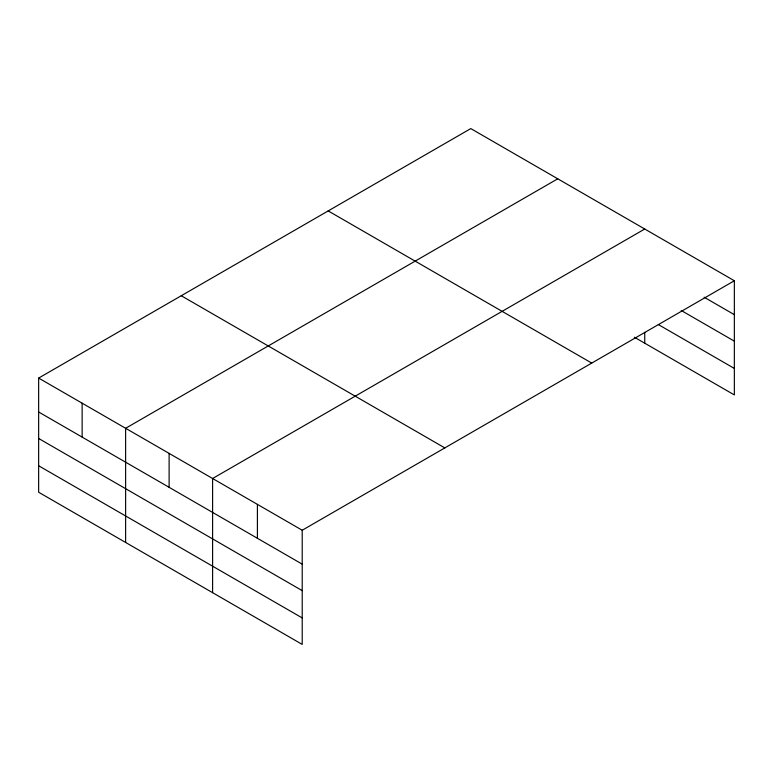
<?xml version="1.0" encoding="UTF-8"?>
<svg xmlns="http://www.w3.org/2000/svg" width="773" height="773" viewBox="0 0 773 773"><rect width="100%" height="100%" fill="white"/><g stroke="black" fill="none" stroke-linecap="round" stroke-linejoin="round"><path stroke-width="1.16" d="M734.35 280.754L470.786 128.589L38.65 378.074L38.65 492.246L302.214 644.411L302.214 530.239L734.35 280.754L734.35 394.926L634.382 337.212M557.758 178.795L125.622 428.29L125.622 542.462M644.74 229.011L212.604 478.506L212.604 592.678M704.135 297.219L734.35 314.669M681.206 310.475L734.35 341.154M658.287 324.525L734.35 368.441M328.177 210.913L591.741 363.088M181.259 295.74L444.823 447.915M38.65 378.074L302.214 530.239M38.65 411.99L302.214 564.155M38.65 438.475L302.214 590.64M38.65 465.761L302.214 617.927M644.74 332.351L644.74 343.193M257.409 504.373L257.409 538.288M169.113 453.393L169.113 487.309M82.141 403.177L82.141 437.103"/></g></svg>
